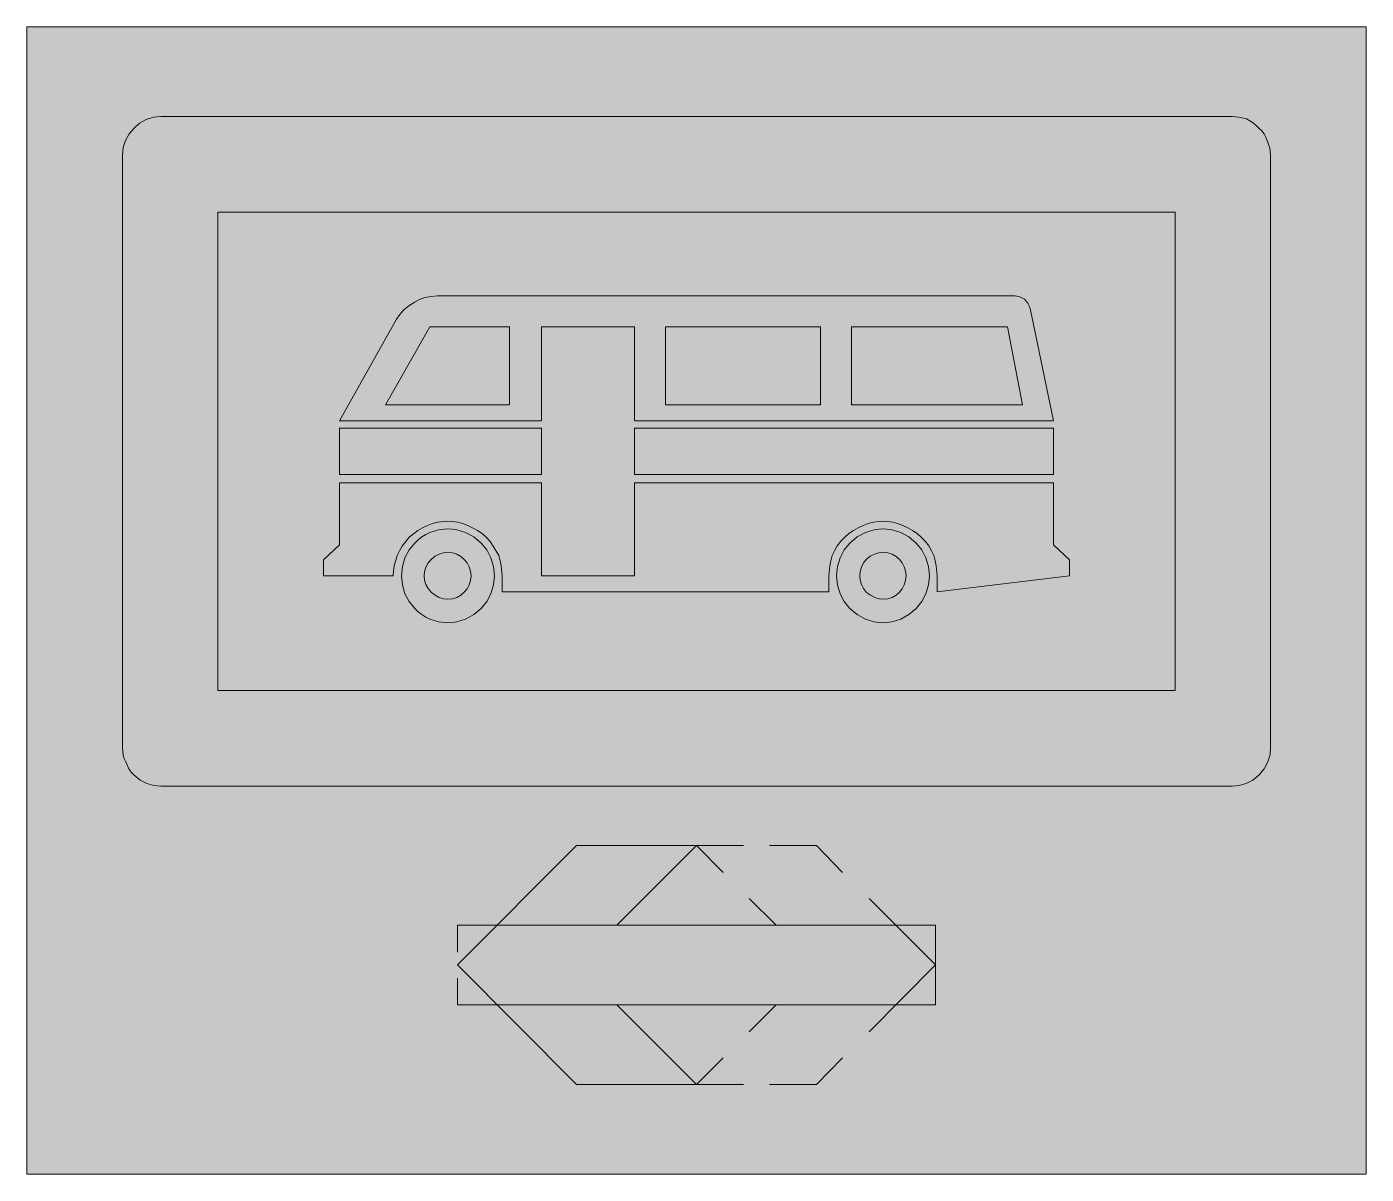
# Model space of a CAD drawing. Header units: metres. Extents: x 141 to 429, y 13 to 259.
import ezdxf

# ---------------------------------------------------------------- set-up
doc = ezdxf.new("R2010")
doc.units = ezdxf.units.M
for name, color, linetype, true_color in [('FILL_BLACK_000000', 7, 'Continuous', 0x000000), ('FILL_RED_FF0000', 7, 'Continuous', 0xff0000), ('FILL_WHITE_FFFFFF', 7, 'Continuous', 0xffffff), ('FILL_YELLOW_FFFF00', 7, 'Continuous', 0xffff00), ('STROKE_BLACK_000000', 7, 'Continuous', 0x000000)]:
    doc.layers.add(name, color=color, linetype=linetype, true_color=true_color)

msp = doc.modelspace()

# ---------------------------------------------------------------- hatches: boundary and pattern name
at = {"layer": 'FILL_BLACK_000000', "true_color": 0x000000}
h = msp.add_hatch(color=7, dxfattribs=at)
h.dxf.hatch_style = 1
h.paths.add_polyline_path([(284.94, 83.34), (267.84, 66.24), (336.24, 66.24), (336.24, 49.14), (267.84, 49.14), (284.94, 32.04), (259.2, 32.04), (233.64, 57.78), (259.2, 83.34), (284.94, 83.34)])
at = {"layer": 'FILL_RED_FF0000', "true_color": 0xff0000}
h = msp.add_hatch(color=7, dxfattribs=at)
h.dxf.hatch_style = 1
h.paths.add_polyline_path([(401.42, 239.8), (403.02, 239.4), (404.51, 238.54), (405.15, 238.03), (405.72, 237.42), (406.33, 236.85), (406.82, 236.2), (407.21, 235.5), (407.52, 234.72), (408.08, 233.19), (408.24, 231.66), (408.24, 104.4), (408.1, 102.89), (407.66, 101.36), (406.87, 99.87), (405.72, 98.46), (404.42, 97.41), (402.98, 96.68), (401.47, 96.26), (399.96, 96.12), (169.92, 96.12), (168.41, 96.26), (166.91, 96.68), (165.47, 97.41), (164.16, 98.46), (163.55, 99.14), (163.06, 99.83), (162.36, 101.34), (162.02, 102.05), (161.8, 102.8), (161.64, 104.4), (161.64, 231.66), (161.81, 233.27), (162.29, 234.81), (163.08, 236.22), (164.16, 237.42), (165.36, 238.5), (166.77, 239.29), (168.31, 239.77), (169.92, 239.94), (399.96, 239.94), (401.42, 239.8)])
h.paths.add_polyline_path([(387.72, 116.64), (387.72, 219.42), (182.16, 219.42), (182.16, 116.64), (387.72, 116.64)], flags=16)
h = msp.add_hatch(color=7, dxfattribs=at)
h.dxf.hatch_style = 1
h.paths.add_polyline_path([(356.4, 199.3), (356.58, 198.72), (361.62, 174.6), (271.62, 174.6), (271.62, 194.76), (251.64, 194.76), (251.64, 174.6), (208.26, 174.6), (220.5, 196.38), (221.24, 197.42), (222.12, 198.38), (223.13, 199.24), (224.28, 199.98), (225.45, 200.65), (226.62, 201.06), (227.97, 201.31), (229.32, 201.42), (353.34, 201.42), (354.4, 201.23), (355.36, 200.68), (356.12, 199.83), (356.4, 199.3)])
h.paths.add_polyline_path([(244.8, 178.02), (244.8, 194.76), (227.7, 194.76), (218.16, 178.02), (244.8, 178.02)], flags=16)
h.paths.add_polyline_path([(311.58, 178.02), (311.58, 194.76), (278.28, 194.76), (278.28, 178.02), (311.58, 178.02)], flags=16)
h.paths.add_polyline_path([(318.24, 178.02), (354.96, 178.02), (351.72, 194.76), (318.24, 194.76), (318.24, 178.02)], flags=16)
h = msp.add_hatch(color=7, dxfattribs=at)
h.dxf.hatch_style = 1
h.paths.add_polyline_path([(251.64, 172.98), (251.64, 163.08), (208.26, 163.08), (208.26, 172.98), (251.64, 172.98)])
h = msp.add_hatch(color=7, dxfattribs=at)
h.dxf.hatch_style = 1
h.paths.add_polyline_path([(361.62, 172.98), (361.62, 163.08), (271.62, 163.08), (271.62, 172.98), (361.62, 172.98)])
h = msp.add_hatch(color=7, dxfattribs=at)
h.dxf.hatch_style = 1
h.paths.add_polyline_path([(365.04, 144.72), (365.04, 141.3), (336.6, 137.88), (336.6, 141.3), (336.44, 143.46), (336.22, 144.54), (335.88, 145.62), (335.41, 146.69), (334.8, 147.73), (334.06, 148.71), (333.18, 149.58), (332.31, 150.35), (331.33, 151.04), (330.29, 151.63), (329.22, 152.1), (328.14, 152.54), (327.08, 152.82), (325.08, 153), (324, 152.96), (322.92, 152.82), (321.84, 152.54), (320.76, 152.1), (319.69, 151.63), (318.64, 151.04), (317.67, 150.35), (316.8, 149.58), (315.92, 148.71), (315.18, 147.73), (314.57, 146.69), (314.1, 145.62), (313.76, 144.54), (313.54, 143.46), (313.38, 141.3), (313.38, 137.88), (243.18, 137.88), (243.18, 141.3), (243.02, 143.46), (242.8, 144.54), (242.46, 145.62), (241.31, 147.67), (240.61, 148.63), (239.76, 149.58), (238.89, 150.35), (237.91, 151.04), (236.87, 151.63), (235.8, 152.1), (234.72, 152.54), (233.64, 152.82), (232.56, 152.96), (231.48, 153), (229.39, 152.82), (228.27, 152.54), (227.16, 152.1), (226.11, 151.63), (225.11, 151.04), (223.2, 149.58), (221.74, 147.67), (221.15, 146.67), (220.68, 145.62), (220.03, 143.46), (219.84, 142.38), (219.78, 141.3), (204.84, 141.3), (204.84, 144.72), (208.26, 147.96), (208.26, 161.28), (251.64, 161.28), (251.64, 141.3), (271.62, 141.3), (271.62, 161.28), (361.62, 161.28), (361.62, 147.96), (365.04, 144.72)])
h = msp.add_hatch(color=7, dxfattribs=at)
h.dxf.hatch_style = 1
h.paths.add_polyline_path([(240.79, 137.45), (239.89, 135.76), (238.68, 134.28), (237.1, 132.97), (235.35, 132.01), (233.47, 131.42), (232.48, 131.27), (231.48, 131.22), (229.57, 131.42), (227.7, 132.01), (226.81, 132.44), (225.96, 132.97), (225.18, 133.58), (224.46, 134.28), (223.25, 135.76), (222.34, 137.45), (221.78, 139.32), (221.58, 141.3), (221.78, 143.28), (222.34, 145.15), (223.25, 146.84), (224.46, 148.32), (225.18, 149.02), (225.96, 149.63), (226.81, 150.16), (227.7, 150.59), (229.57, 151.18), (231.48, 151.38), (232.48, 151.33), (233.47, 151.18), (235.35, 150.59), (237.1, 149.63), (238.68, 148.32), (239.89, 146.84), (240.79, 145.15), (241.36, 143.28), (241.56, 141.3), (241.36, 139.32), (240.79, 137.45)])
h.paths.add_polyline_path([(236.14, 143.23), (235.68, 144.08), (235.08, 144.83), (234.34, 145.46), (233.48, 145.93), (232.52, 146.23), (231.48, 146.34), (230.62, 146.24), (229.7, 145.96), (228.82, 145.5), (228.06, 144.9), (227.35, 144.06), (226.84, 143.17), (226.54, 142.24), (226.44, 141.3), (226.54, 140.36), (226.84, 139.43), (227.35, 138.54), (228.06, 137.7), (228.82, 137.1), (229.7, 136.64), (230.62, 136.36), (231.48, 136.26), (232.52, 136.37), (233.48, 136.67), (234.34, 137.14), (235.08, 137.77), (235.68, 138.52), (236.14, 139.37), (236.42, 140.31), (236.52, 141.3), (236.42, 142.29), (236.14, 143.23)], flags=16)
h = msp.add_hatch(color=7, dxfattribs=at)
h.dxf.hatch_style = 1
h.paths.add_polyline_path([(334.22, 137.45), (333.31, 135.76), (332.1, 134.28), (330.52, 132.97), (328.79, 132.01), (326.96, 131.42), (325.08, 131.22), (324.08, 131.27), (323.09, 131.42), (321.21, 132.01), (319.46, 132.97), (317.88, 134.28), (316.67, 135.76), (315.77, 137.45), (315.2, 139.32), (315, 141.3), (315.2, 143.28), (315.77, 145.15), (316.67, 146.84), (317.88, 148.32), (319.46, 149.63), (321.21, 150.59), (323.09, 151.18), (324.08, 151.33), (325.08, 151.38), (326.96, 151.18), (328.79, 150.59), (330.52, 149.63), (332.1, 148.32), (333.31, 146.84), (334.22, 145.15), (334.78, 143.28), (334.98, 141.3), (334.78, 139.32), (334.22, 137.45)])
h.paths.add_polyline_path([(329.56, 143.23), (329.11, 144.08), (328.52, 144.83), (327.8, 145.46), (326.98, 145.93), (326.06, 146.23), (325.08, 146.34), (324.11, 146.24), (323.15, 145.96), (322.25, 145.5), (321.48, 144.9), (320.8, 144.06), (320.36, 143.17), (320.11, 142.24), (320.04, 141.3), (320.11, 140.36), (320.36, 139.43), (320.8, 138.54), (321.48, 137.7), (322.32, 137.1), (323.21, 136.64), (324.14, 136.36), (325.08, 136.26), (326.06, 136.37), (326.98, 136.67), (327.8, 137.14), (328.52, 137.77), (329.11, 138.52), (329.56, 139.37), (329.84, 140.31), (329.94, 141.3), (329.84, 142.29), (329.56, 143.23)], flags=16)
at = {"layer": 'FILL_WHITE_FFFFFF', "true_color": 0xffffff}
h = msp.add_hatch(color=7, dxfattribs=at)
h.dxf.hatch_style = 1
h.paths.add_polyline_path([(387.72, 219.42), (387.72, 116.64), (182.16, 116.64), (182.16, 219.42), (387.72, 219.42)])
at = {"layer": 'FILL_YELLOW_FFFF00', "true_color": 0xffff00}
h = msp.add_hatch(color=7, dxfattribs=at)
h.dxf.hatch_style = 1
h.paths.add_polyline_path([(428.76, 259.2), (428.76, 12.78), (141.12, 12.78), (141.12, 259.2), (428.76, 259.2)])

# ---------------------------------------------------------------- linework, layer by layer
at = {"layer": 'FILL_BLACK_000000', "lineweight": 0, "true_color": 0x000000}
msp.add_lwpolyline([(284.94, 83.34), (267.84, 66.24), (336.24, 66.24), (336.24, 49.14), (267.84, 49.14), (284.94, 32.04), (259.2, 32.04), (233.64, 57.78), (259.2, 83.34)], close=True, dxfattribs=at)
at = {"layer": 'FILL_RED_FF0000', "lineweight": 0, "true_color": 0xff0000}
for points in [[(401.42, 239.8), (403.02, 239.4), (404.51, 238.54), (405.15, 238.03), (405.72, 237.42), (406.33, 236.85), (406.82, 236.2), (407.21, 235.5), (407.52, 234.72), (408.08, 233.19), (408.24, 231.66), (408.24, 104.4), (408.1, 102.89), (407.66, 101.36), (406.87, 99.87), (405.72, 98.46), (404.42, 97.41), (402.98, 96.68), (401.47, 96.26), (399.96, 96.12), (169.92, 96.12), (168.41, 96.26), (166.91, 96.68), (165.47, 97.41), (164.16, 98.46), (163.55, 99.14), (163.06, 99.83), (162.36, 101.34), (162.02, 102.05), (161.8, 102.8), (161.64, 104.4), (161.64, 231.66), (161.81, 233.27), (162.29, 234.81), (163.08, 236.22), (164.16, 237.42), (165.36, 238.5), (166.77, 239.29), (168.31, 239.77), (169.92, 239.94), (399.96, 239.94)], [(387.72, 116.64), (387.72, 219.42), (182.16, 219.42), (182.16, 116.64)], [(356.4, 199.3), (356.58, 198.72), (361.62, 174.6), (271.62, 174.6), (271.62, 194.76), (251.64, 194.76), (251.64, 174.6), (208.26, 174.6), (220.5, 196.38), (221.24, 197.42), (222.12, 198.38), (223.13, 199.24), (224.28, 199.98), (225.45, 200.65), (226.62, 201.06), (227.97, 201.31), (229.32, 201.42), (353.34, 201.42), (354.4, 201.23), (355.36, 200.68), (356.12, 199.83)], [(244.8, 178.02), (244.8, 194.76), (227.7, 194.76), (218.16, 178.02)], [(311.58, 178.02), (311.58, 194.76), (278.28, 194.76), (278.28, 178.02)], [(318.24, 178.02), (354.96, 178.02), (351.72, 194.76), (318.24, 194.76)], [(251.64, 172.98), (251.64, 163.08), (208.26, 163.08), (208.26, 172.98)], [(361.62, 172.98), (361.62, 163.08), (271.62, 163.08), (271.62, 172.98)], [(365.04, 144.72), (365.04, 141.3), (336.6, 137.88), (336.6, 141.3), (336.44, 143.46), (336.22, 144.54), (335.88, 145.62), (335.41, 146.69), (334.8, 147.73), (334.06, 148.71), (333.18, 149.58), (332.31, 150.35), (331.33, 151.04), (330.29, 151.63), (329.22, 152.1), (328.14, 152.54), (327.08, 152.82), (325.08, 153), (324, 152.96), (322.92, 152.82), (321.84, 152.54), (320.76, 152.1), (319.69, 151.63), (318.64, 151.04), (317.67, 150.35), (316.8, 149.58), (315.92, 148.71), (315.18, 147.73), (314.57, 146.69), (314.1, 145.62), (313.76, 144.54), (313.54, 143.46), (313.38, 141.3), (313.38, 137.88), (243.18, 137.88), (243.18, 141.3), (243.02, 143.46), (242.8, 144.54), (242.46, 145.62), (241.31, 147.67), (240.61, 148.63), (239.76, 149.58), (238.89, 150.35), (237.91, 151.04), (236.87, 151.63), (235.8, 152.1), (234.72, 152.54), (233.64, 152.82), (232.56, 152.96), (231.48, 153), (229.39, 152.82), (228.27, 152.54), (227.16, 152.1), (226.11, 151.63), (225.11, 151.04), (223.2, 149.58), (221.74, 147.67), (221.15, 146.67), (220.68, 145.62), (220.03, 143.46), (219.84, 142.38), (219.78, 141.3), (204.84, 141.3), (204.84, 144.72), (208.26, 147.96), (208.26, 161.28), (251.64, 161.28), (251.64, 141.3), (271.62, 141.3), (271.62, 161.28), (361.62, 161.28), (361.62, 147.96)], [(240.79, 137.45), (239.89, 135.76), (238.68, 134.28), (237.1, 132.97), (235.35, 132.01), (233.47, 131.42), (232.48, 131.27), (231.48, 131.22), (229.57, 131.42), (227.7, 132.01), (226.81, 132.44), (225.96, 132.97), (225.18, 133.58), (224.46, 134.28), (223.25, 135.76), (222.34, 137.45), (221.78, 139.32), (221.58, 141.3), (221.78, 143.28), (222.34, 145.15), (223.25, 146.84), (224.46, 148.32), (225.18, 149.02), (225.96, 149.63), (226.81, 150.16), (227.7, 150.59), (229.57, 151.18), (231.48, 151.38), (232.48, 151.33), (233.47, 151.18), (235.35, 150.59), (237.1, 149.63), (238.68, 148.32), (239.89, 146.84), (240.79, 145.15), (241.36, 143.28), (241.56, 141.3), (241.36, 139.32)], [(334.22, 137.45), (333.31, 135.76), (332.1, 134.28), (330.52, 132.97), (328.79, 132.01), (326.96, 131.42), (325.08, 131.22), (324.08, 131.27), (323.09, 131.42), (321.21, 132.01), (319.46, 132.97), (317.88, 134.28), (316.67, 135.76), (315.77, 137.45), (315.2, 139.32), (315, 141.3), (315.2, 143.28), (315.77, 145.15), (316.67, 146.84), (317.88, 148.32), (319.46, 149.63), (321.21, 150.59), (323.09, 151.18), (324.08, 151.33), (325.08, 151.38), (326.96, 151.18), (328.79, 150.59), (330.52, 149.63), (332.1, 148.32), (333.31, 146.84), (334.22, 145.15), (334.78, 143.28), (334.98, 141.3), (334.78, 139.32)], [(236.14, 143.23), (235.68, 144.08), (235.08, 144.83), (234.34, 145.46), (233.48, 145.93), (232.52, 146.23), (231.48, 146.34), (230.62, 146.24), (229.7, 145.96), (228.82, 145.5), (228.06, 144.9), (227.35, 144.06), (226.84, 143.17), (226.54, 142.24), (226.44, 141.3), (226.54, 140.36), (226.84, 139.43), (227.35, 138.54), (228.06, 137.7), (228.82, 137.1), (229.7, 136.64), (230.62, 136.36), (231.48, 136.26), (232.52, 136.37), (233.48, 136.67), (234.34, 137.14), (235.08, 137.77), (235.68, 138.52), (236.14, 139.37), (236.42, 140.31), (236.52, 141.3), (236.42, 142.29)], [(329.56, 143.23), (329.11, 144.08), (328.52, 144.83), (327.8, 145.46), (326.98, 145.93), (326.06, 146.23), (325.08, 146.34), (324.11, 146.24), (323.15, 145.96), (322.25, 145.5), (321.48, 144.9), (320.8, 144.06), (320.36, 143.17), (320.11, 142.24), (320.04, 141.3), (320.11, 140.36), (320.36, 139.43), (320.8, 138.54), (321.48, 137.7), (322.32, 137.1), (323.21, 136.64), (324.14, 136.36), (325.08, 136.26), (326.06, 136.37), (326.98, 136.67), (327.8, 137.14), (328.52, 137.77), (329.11, 138.52), (329.56, 139.37), (329.84, 140.31), (329.94, 141.3), (329.84, 142.29)]]:
    msp.add_lwpolyline(points, close=True, dxfattribs=at)
at = {"layer": 'FILL_WHITE_FFFFFF', "lineweight": 0, "true_color": 0xffff00}
msp.add_lwpolyline([(387.72, 219.42), (387.72, 116.64), (182.16, 116.64), (182.16, 219.42)], close=True, dxfattribs=at)
at = {"layer": 'FILL_YELLOW_FFFF00', "lineweight": 0, "true_color": 0xffff00}
msp.add_lwpolyline([(428.76, 259.2), (428.76, 12.78), (141.12, 12.78), (141.12, 259.2)], close=True, dxfattribs=at)
at = {"layer": 'STROKE_BLACK_000000', "lineweight": 0, "true_color": 0x000000}
for points in [[(295.0199, 83.34), (284.9399, 83.34)], [(284.94, 83.34), (290.7, 77.58)], [(300.5999, 83.34), (310.6799, 83.34)], [(310.6799, 83.34), (316.2599, 77.58)], [(302.0399, 66.24), (296.2799, 72)], [(322.0199, 72), (336.2399, 57.78)], [(233.6399, 66.24), (302.0399, 66.24)], [(233.6399, 60.48), (233.6399, 66.24)], [(336.2399, 57.78), (322.0199, 43.38)], [(233.6399, 54.8999), (233.6399, 49.1399)], [(233.6399, 49.14), (302.0399, 49.14)], [(302.0399, 49.14), (296.2799, 43.38)], [(284.94, 32.04), (290.7, 37.8)], [(310.6799, 32.04), (316.2599, 37.8)], [(295.0199, 32.04), (284.9399, 32.04)], [(300.5999, 32.04), (310.6799, 32.04)]]:
    msp.add_lwpolyline(points, dxfattribs=at)

doc.saveas('drawing.dxf')
